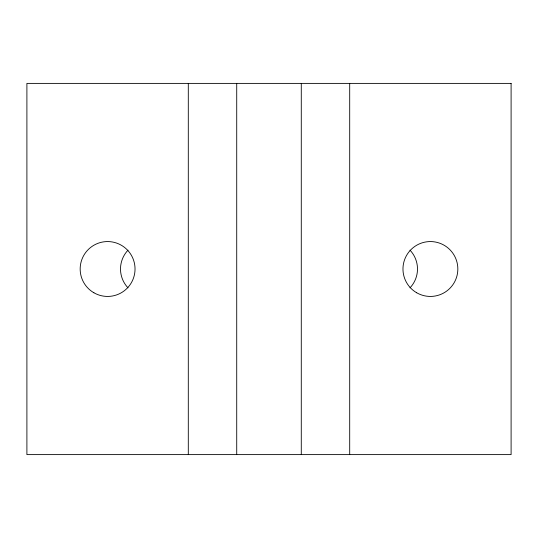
<?xml version="1.0" encoding="UTF-8"?>
<svg xmlns="http://www.w3.org/2000/svg" width="538" height="538" viewBox="0 0 538 538"><rect width="100%" height="100%" fill="white"/><g stroke="black" fill="none" stroke-linecap="round" stroke-linejoin="round"><path stroke-width="0.81" d="M349.7 83.39L349.7 454.61M301.28 83.39L301.28 454.61M236.72 83.39L236.72 454.61M188.3 83.39L188.3 454.61M410.003 250.163A27.438 27.438 0 0 1 410.003 287.837M127.997 287.837A27.438 27.438 0 0 1 127.997 250.163M511.1 83.39L26.9 83.39L26.9 454.61L511.1 454.61L511.1 83.39M93.881 292.759A27.438 27.438 0 0 0 135.038 269A27.438 27.438 0 0 0 93.881 245.241A27.438 27.438 0 0 0 93.881 292.759M416.681 292.759A27.438 27.438 0 0 0 457.838 269A27.438 27.438 0 0 0 416.681 245.241A27.438 27.438 0 0 0 416.681 292.759"/></g></svg>
